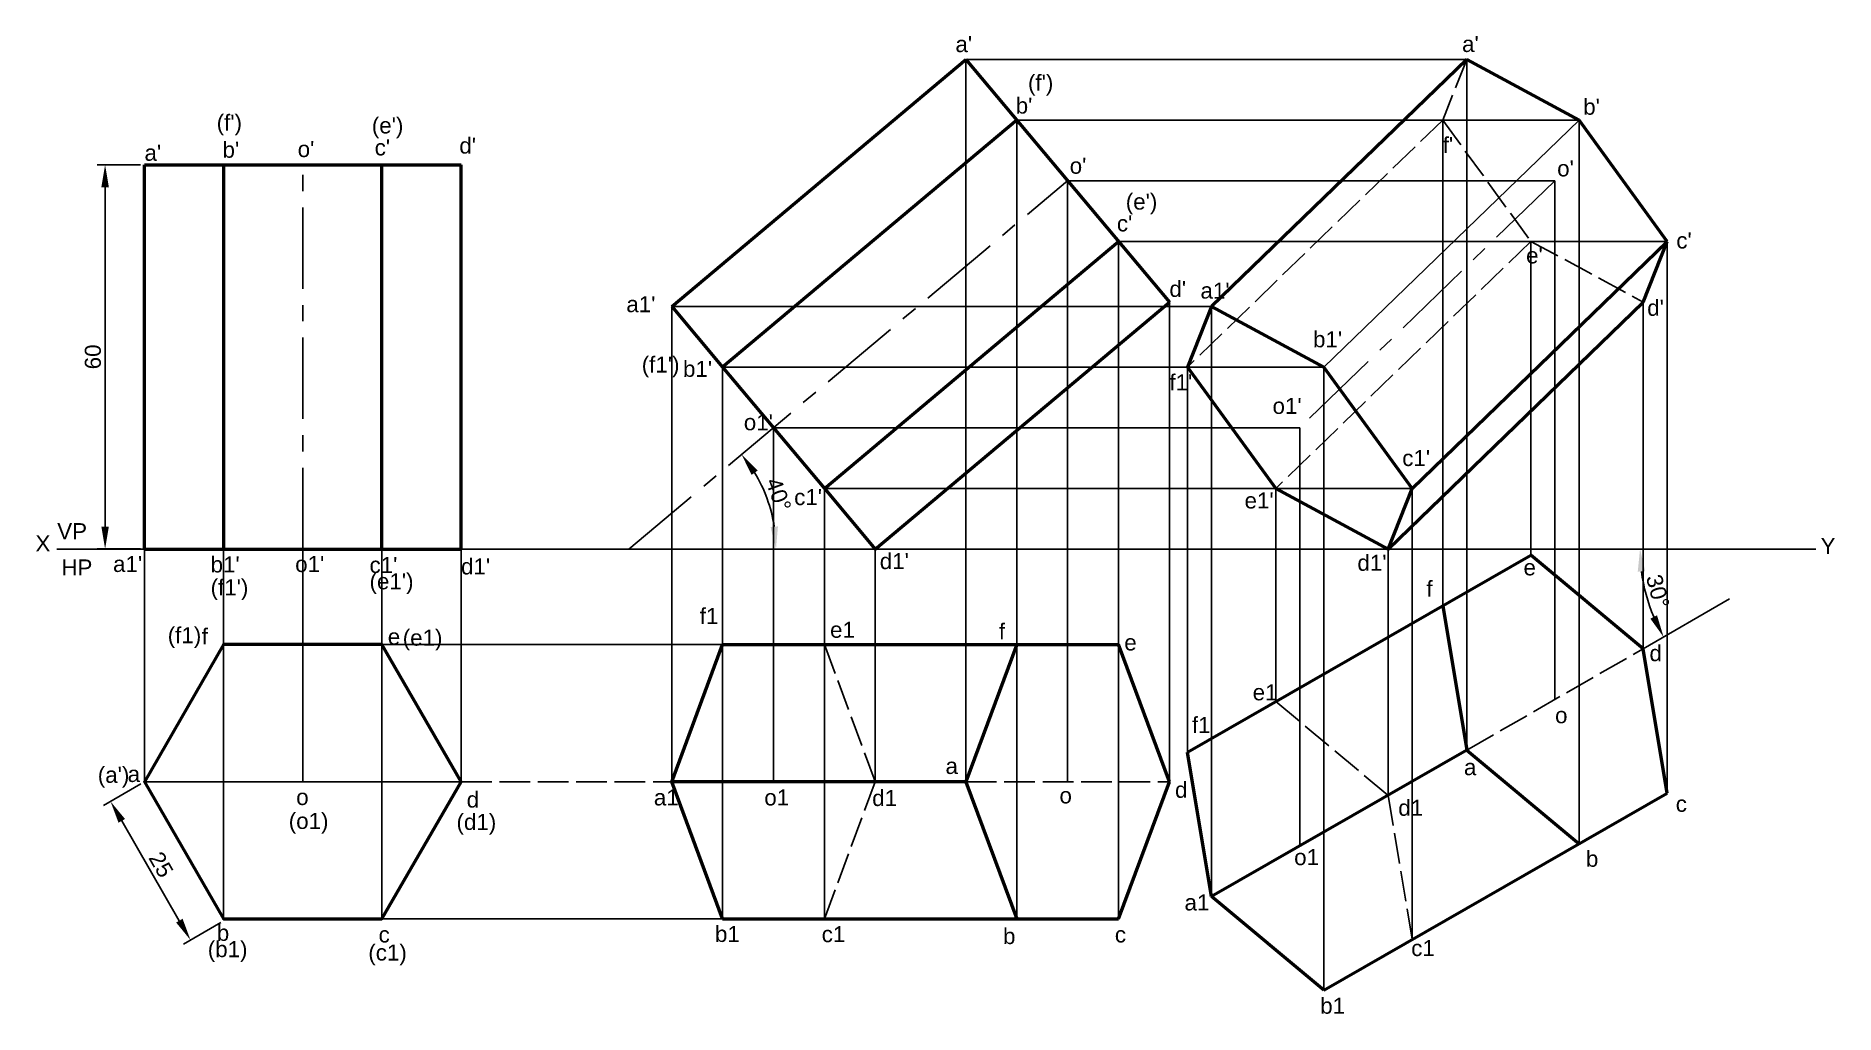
# Paper-space layout 'layout 5' of a CAD drawing. Header units: millimetres. Extents: x 4 to 286, y 25 to 178.
import ezdxf

# ---------------------------------------------------------------- set-up
doc = ezdxf.new("R2010")
doc.units = ezdxf.units.MM
doc.header["$LTSCALE"] = 0.4
doc.linetypes.add('ACAD_ISO02W100', pattern=[15, 12, -3])
doc.linetypes.add('CENTER', pattern=[50.8, 31.75, -6.35, 6.35, -6.35])
doc.styles.get("Standard").update_dxf_attribs({"font": 'arial.ttf'})
doc.dimstyles.new('ISO-25', dxfattribs={"dimtxt": 2.5, "dimasz": 3.5, "dimexe": 1.25, "dimexo": 0.625, "dimtad": 1, "dimdsep": 46, "dimtxsty": 'Standard', "dimcen": 2.5, "dimadec": 0, "dimazin": 3, "dimtfac": 1, "dimtmove": 0, "dimatfit": 3, "dimfxl": 1, "dimarcsym": 0})

# ---------------------------------------------------------------- blocks, each defined once
blk = doc.blocks.new('*D40')
at = {"color": 0, "lineweight": -2, "transparency": 16777216}
for p, q in [((20.77, 158.06), (13.99, 158.06)), ((15.24, 154.56), (15.24, 101.56)), ((20.77, 98.06), (13.99, 98.06))]:
    blk.add_line(p, q, dxfattribs=at)
at = {"color": 0, "transparency": 16777216}
for points in [[(14.66, 154.56), (15.83, 154.56), (15.24, 158.06)], [(14.66, 101.56), (15.83, 101.56), (15.24, 98.06)]]:
    blk.add_solid(points, dxfattribs=at)
at = {"layer": 'Defpoints', "color": 0, "transparency": 16777216}
for p in [(21.4, 158.06), (15.24, 98.06), (21.4, 98.06)]:
    blk.add_point(p, dxfattribs=at)
at = {"color": 0, "transparency": 16777216, "insert": (13.34, 128.06), "char_height": 2.5, "attachment_point": 5, "rotation": 90}
blk.add_mtext('60', dxfattribs=at)
blk = doc.blocks.new('*D41')
at = {"color": 0, "lineweight": -2, "transparency": 16777216}
for p, q in [((20.85, 61.39), (15.01, 58.02)), ((17.84, 55.61), (26.84, 40.02)), ((33.35, 39.74), (27.51, 36.37))]:
    blk.add_line(p, q, dxfattribs=at)
at = {"color": 0, "transparency": 16777216}
for points in [[(18.35, 55.9), (17.34, 55.32), (16.09, 58.64)], [(27.35, 40.32), (26.34, 39.73), (28.59, 36.99)]]:
    blk.add_solid(points, dxfattribs=at)
at = {"layer": 'Defpoints', "color": 0, "transparency": 16777216}
for p in [(21.4, 61.71), (33.9, 40.05), (28.59, 36.99)]:
    blk.add_point(p, dxfattribs=at)
at = {"color": 0, "transparency": 16777216, "insert": (23.99, 48.77), "char_height": 2.5, "attachment_point": 5, "rotation": 300}
blk.add_mtext('25', dxfattribs=at)
blk = doc.blocks.new('*D42')
at = {"color": 0, "lineweight": -2, "transparency": 16777216}
blk.add_arc((282.6, 98.06), 27.49, 187.3008, 202.6992, dxfattribs=at)
at = {"color": 0, "transparency": 16777216}
for points in [[(254.75, 94.53), (255.91, 94.6), (255.11, 98.06)], [(257.76, 87.71), (256.72, 87.19), (258.79, 84.31)]]:
    blk.add_solid(points, dxfattribs=at)
at = {"layer": 'Defpoints', "color": 0, "transparency": 16777216}
for p in [(7.69, 98.06), (282.6, 98.06), (255.53, 93.28), (269.1, 90.27), (255.61, 82.48)]:
    blk.add_point(p, dxfattribs=at)
at = {"color": 0, "transparency": 16777216, "insert": (257.88, 91.44), "char_height": 2.5, "attachment_point": 5, "rotation": 285}
blk.add_mtext('30°', dxfattribs=at)
blk = doc.blocks.new('*D43')
at = {"color": 0, "lineweight": -2, "transparency": 16777216}
blk.add_arc((97.11, 98.06), 22.97, 8.7402, 31.2598, dxfattribs=at)
at = {"color": 0, "transparency": 16777216}
for points in [[(116.27, 109.63), (117.22, 110.31), (114.7, 112.82)], [(120.39, 101.59), (119.23, 101.5), (120.08, 98.06)]]:
    blk.add_solid(points, dxfattribs=at)
at = {"layer": 'Defpoints', "color": 0, "transparency": 16777216}
for p in [(165.65, 155.57), (119.46, 103.35), (7.69, 98.06), (97.11, 98.06), (282.6, 98.06)]:
    blk.add_point(p, dxfattribs=at)
at = {"color": 0, "transparency": 16777216, "insert": (120.48, 106.56), "char_height": 2.5, "attachment_point": 5, "rotation": 290}
blk.add_mtext('40°', dxfattribs=at)

psp = doc.layouts.new('layout 5')

# ---------------------------------------------------------------- linework, layer by layer
at = {"lineweight": 50}
for p, q in [((103.793, 135.952), (149.756, 174.519)), ((149.756, 174.519), (181.553, 136.624)), ((228.024, 174.519), (188.152, 135.952)), ((245.576, 165.045), (228.024, 174.519)), ((157.705, 165.045), (111.742, 126.478)), ((259.368, 146.098), (245.576, 165.045)), ((21.395, 98.057), (21.395, 158.057)), ((21.395, 158.057), (70.863, 158.057)), ((33.762, 158.057), (33.762, 98.057)), ((58.496, 98.057), (58.496, 158.057)), ((70.863, 98.057), (70.863, 158.057)), ((127.641, 107.531), (173.604, 146.098)), ((219.496, 107.531), (259.368, 146.098)), ((255.609, 136.624), (259.368, 146.098)), ((135.591, 98.057), (181.553, 136.624)), ((188.152, 135.952), (184.393, 126.478)), ((205.704, 126.478), (188.152, 135.952)), ((215.736, 98.057), (255.609, 136.624)), ((184.393, 126.478), (198.185, 107.531)), ((219.496, 107.531), (205.704, 126.478)), ((198.185, 107.531), (215.736, 98.057)), ((215.736, 98.057), (219.496, 107.531)), ((184.393, 66.331), (238.057, 97.103)), ((255.609, 82.476), (238.057, 97.103)), ((224.265, 89.195), (228.024, 66.658)), ((103.793, 61.705), (111.742, 83.125)), ((111.742, 83.125), (173.604, 83.125)), ((157.705, 83.125), (149.756, 61.705)), ((181.553, 61.705), (173.604, 83.125)), ((259.368, 59.939), (255.609, 82.476)), ((188.152, 43.794), (184.393, 66.331)), ((228.024, 66.658), (188.152, 43.794)), ((228.024, 66.658), (245.576, 52.03)), ((111.742, 40.285), (103.793, 61.705)), ((149.756, 61.705), (103.793, 61.705)), ((149.756, 61.705), (157.705, 40.285)), ((173.604, 40.285), (181.553, 61.705)), ((205.704, 29.166), (259.368, 59.939)), ((205.704, 29.166), (188.152, 43.794)), ((111.742, 40.285), (173.604, 40.285))]:
    psp.add_line(p, q, dxfattribs=at)
for p, q in [((149.756, 174.519), (149.756, 61.705)), ((149.756, 174.519), (228.024, 174.519)), ((228.024, 174.519), (228.024, 66.658)), ((157.705, 165.045), (157.705, 40.285)), ((157.705, 165.045), (245.576, 165.045)), ((245.576, 165.045), (205.704, 126.478)), ((224.265, 89.195), (224.265, 165.045)), ((245.576, 165.045), (245.576, 52.03)), ((33.762, 40.285), (33.762, 158.057)), ((58.496, 40.285), (58.496, 158.057)), ((70.863, 158.057), (70.863, 61.705)), ((165.655, 155.572), (165.655, 61.705)), ((165.655, 155.572), (241.818, 155.572)), ((241.818, 155.572), (241.818, 74.567)), ((173.604, 146.098), (173.604, 40.285)), ((173.604, 146.098), (259.368, 146.098)), ((238.057, 97.103), (238.057, 146.098)), ((259.368, 146.098), (259.368, 59.939)), ((103.793, 135.952), (103.793, 61.705)), ((103.793, 135.952), (188.152, 135.952)), ((181.553, 61.705), (181.553, 136.624)), ((188.152, 135.952), (188.152, 43.794)), ((255.609, 82.476), (255.609, 136.624)), ((111.742, 126.478), (111.742, 40.285)), ((111.742, 126.478), (205.704, 126.478)), ((184.393, 66.331), (184.393, 126.478)), ((205.704, 126.478), (205.704, 29.166)), ((205.704, 126.478), (219.496, 107.531)), ((119.692, 117.004), (119.692, 61.705)), ((119.692, 117.004), (201.943, 117.004)), ((201.943, 117.004), (201.943, 51.702)), ((127.641, 107.531), (127.641, 40.285)), ((127.641, 107.531), (219.496, 107.531)), ((198.185, 74.239), (198.185, 107.531)), ((219.496, 107.531), (219.496, 37.075)), ((7.693, 98.057), (282.596, 98.057)), ((21.395, 61.705), (21.395, 98.057)), ((46.129, 61.705), (46.129, 98.057)), ((135.591, 98.057), (135.591, 61.705)), ((215.736, 59.612), (215.736, 98.057)), ((269.102, 90.266), (255.609, 82.476)), ((58.496, 83.125), (173.604, 83.125)), ((111.742, 83.125), (127.641, 83.125)), ((173.604, 83.125), (157.705, 83.125)), ((70.863, 61.705), (21.395, 61.705)), ((215.736, 59.612), (201.943, 51.702)), ((58.496, 40.285), (173.604, 40.285)), ((127.641, 40.285), (111.742, 40.285)), ((157.705, 40.285), (173.604, 40.285))]:
    psp.add_line(p, q)
at = {"linetype": 'ACAD_ISO02W100'}
for p, q in [((228.024, 174.519), (224.265, 165.045)), ((224.265, 165.045), (184.393, 126.478)), ((224.265, 165.045), (238.057, 146.098)), ((238.057, 146.098), (198.185, 107.531)), ((238.057, 146.098), (255.609, 136.624)), ((127.641, 83.125), (135.591, 61.705)), ((228.024, 66.658), (255.609, 82.476)), ((198.185, 74.239), (215.736, 59.612)), ((70.863, 61.705), (103.793, 61.705)), ((135.591, 61.705), (127.641, 40.285)), ((149.756, 61.705), (181.553, 61.705)), ((215.736, 59.612), (219.496, 37.075))]:
    psp.add_line(p, q, dxfattribs=at)
at = {"linetype": 'CENTER'}
for p, q in [((46.129, 98.057), (46.129, 158.057)), ((97.111, 98.057), (165.655, 155.572)), ((241.818, 155.572), (201.943, 117.004))]:
    psp.add_line(p, q, dxfattribs=at)
at = {"linetype": 'CENTER', "lineweight": 50}
for p, q in [((103.793, 135.952), (111.742, 126.478)), ((111.742, 126.478), (119.692, 117.004)), ((119.692, 117.004), (127.641, 107.531)), ((127.641, 107.531), (135.591, 98.057)), ((21.395, 98.057), (33.762, 98.057)), ((33.762, 98.057), (46.129, 98.057)), ((46.129, 98.057), (58.496, 98.057)), ((58.496, 98.057), (70.863, 98.057))]:
    psp.add_line(p, q, dxfattribs=at)
at = {"lineweight": 50}
psp.add_lwpolyline([(70.863, 61.705), (58.496, 83.125), (33.762, 83.125), (21.395, 61.705), (33.762, 40.285), (58.496, 40.285)], close=True, dxfattribs=at)

# ---------------------------------------------------------------- texts
at = {"char_height": 2.5, "attachment_point": 1}
for s, width, insert in [("a'", 4.44433, (148.122, 178.146)), ("a'", 3.6248, (227.299, 178.167)), ("(f')", 2.5, (159.461, 172.126)), ("(f')", 1.57599, (32.673, 165.9)), ("b'", 1.78979, (157.543, 168.549)), ("b'", 0.05118, (246.225, 168.366)), ("(e')", 3.47045, (56.92, 165.453)), ("a'", 2.6729, (21.395, 161.179)), ("b'", 0.25961, (33.591, 161.654)), ("o'", 3.05305, (45.334, 161.764)), ("c'", 6.70155, (57.366, 162.014)), ("d'", 2.0344, (70.601, 162.303)), ("o'", 1.78979, (165.981, 159.16)), ("o'", 1.21937, (242.156, 158.745)), ("(e')", 0.21322, (174.74, 153.559)), ("c'", 1.59918, (173.354, 150.151)), ("c'", 1.8124, (260.776, 147.487)), ("e'", 2.14244, (237.302, 145.154)), ("d'", 2.02563, (181.563, 139.924)), ("a1'", 2.69441, (186.416, 139.664)), ("a1'", 4.81368, (96.694, 137.54)), ("d'", 1.64872, (256.227, 136.976)), ("b1'", 2.73285, (204.006, 132.056)), ("(f1')", 4.81368, (99.101, 128.112)), ("b1'", 6.19151, (105.551, 127.439)), ("f1'", 1.63954, (181.553, 125.339)), ("o1'", 4.38843, (197.678, 121.66)), ("o1'", 2.0529, (115.052, 119.103)), ("c1'", 3.29766, (217.949, 113.516)), ("c1'", 2.18732, (122.924, 107.411)), ("e1'", 2.86785, (193.306, 106.884)), ('VP', 6.52231, (7.764, 102.094)), ('X', 3.68652, (4.361, 100.181)), ('Y', 2.46669, (283.325, 99.799)), ('HP', 5.03352, (8.402, 96.427)), ("a1'", 4.01331, (16.484, 96.97)), ("b1'", 5.16522, (31.727, 96.892)), ("o1'", 3.26624, (44.944, 96.968)), ("c1'", 3.94987, (56.566, 96.816)), ("d1'", 2.9449, (70.863, 96.588)), ("d1'", 2.37614, (136.3, 97.417)), ("d1'", 2.82487, (210.941, 97.156)), ('e', 1.21217, (236.897, 96.438)), ("(f1')", 4.17775, (31.727, 93.325)), ("(e1')", 3.79795, (56.566, 94.265)), ('f', 2.54435, (221.721, 93.09)), ('f1', 3.56795, (108.174, 88.845)), ('(f1)', 3.99545, (25.028, 85.846)), ('f', 3.21909, (30.324, 85.66)), ('e', 0.76738, (59.418, 85.616)), ('(e1)', 1.47336, (61.751, 85.463)), ('e1', 1.97482, (128.533, 86.694)), ('f', 3.38389, (154.91, 86.437)), ('e', 1.6457, (174.508, 84.717)), ('d', 2.78606, (256.582, 83.038)), ('e1', 2.55585, (194.571, 76.929)), ('f1', 1.26095, (185.078, 71.835)), ('o', 1.60116, (241.828, 73.356)), ('a', 3.18326, (146.572, 65.426)), ('a', 1.10577, (227.588, 65.239)), ("(a')", 3.35407, (14.094, 64.046)), ('a', 2.08943, (18.764, 64.171)), ('o', 2.25632, (45.103, 60.58)), ('d', 2.45643, (71.745, 60.178)), ('a1', 2.17771, (100.993, 60.516)), ('o1', 5.24265, (118.253, 60.516)), ('d1', 4.71778, (135.115, 60.423)), ('o', 1.77917, (164.38, 60.832)), ('d', 0.84661, (182.442, 61.705)), ('(o1)', 3.96801, (43.936, 56.849)), ('(d1)', 4.27923, (70.156, 56.693)), ('d1', 5.28452, (217.327, 58.898)), ('c', 3.04283, (260.686, 59.517)), ('o1', 2.32665, (201.056, 51.193)), ('b', 4.66002, (246.647, 50.937)), ('a1', 2.54399, (183.919, 44.113)), ('b', 3.6531, (32.696, 39.362)), ('(b1)', 3.69907, (31.283, 36.821)), ('c', 1.6887, (57.981, 39.11)), ('b1', 2.10336, (110.549, 39.198)), ('c1', 3.0627, (127.225, 39.164)), ('b', 4.43147, (155.561, 38.865)), ('c', 2.0067, (173.036, 39.116)), ('c1', 2.89351, (219.352, 36.992)), ('(c1)', 4.34238, (56.373, 36.298)), ('b1', 2.57807, (205.13, 27.983))]:
    psp.add_mtext_dynamic_manual_height_columns(s, width=width, gutter_width=12.5, heights=[0], dxfattribs=dict(at, insert=insert))
at = {"insert": (224.265, 162.384), "char_height": 2.5, "attachment_point": 1}
psp.add_mtext("f'", dxfattribs=at)

# ---------------------------------------------------------------- dimensions: what is measured, and where the dimension line sits
dim = psp.add_linear_dim(base=(15.244, 98.057), p1=(21.395, 158.057), p2=(21.395, 98.057), angle=90, dimstyle='ISO-25')
dim.commit()
dim.dimension.update_dxf_attribs({"geometry": '*D40', "text_midpoint": (13.342, 128.057)})
for base, line1, line2, picture, middle in [((119.458, 103.353), ((7.693, 98.057), (282.596, 98.057)), ((97.111, 98.057), (165.655, 155.572)), '*D43', (120.479, 106.562)), ((255.527, 93.284), ((269.102, 90.266), (255.609, 82.476)), ((7.693, 98.057), (282.596, 98.057)), '*D42', (257.884, 91.435))]:
    dim = psp.add_angular_dim_2l(base=base, line1=line1, line2=line2, dimstyle='ISO-25')
    dim.commit()
    dim.dimension.update_dxf_attribs({"geometry": picture, "text_midpoint": middle})
dim = psp.add_aligned_dim(p1=(21.395, 61.705), p2=(33.895, 40.054), distance=-6.123, dimstyle='ISO-25')
dim.commit()
dim.dimension.update_dxf_attribs({"geometry": '*D41', "text_midpoint": (23.99, 48.769)})

doc.saveas('drawing.dxf')
